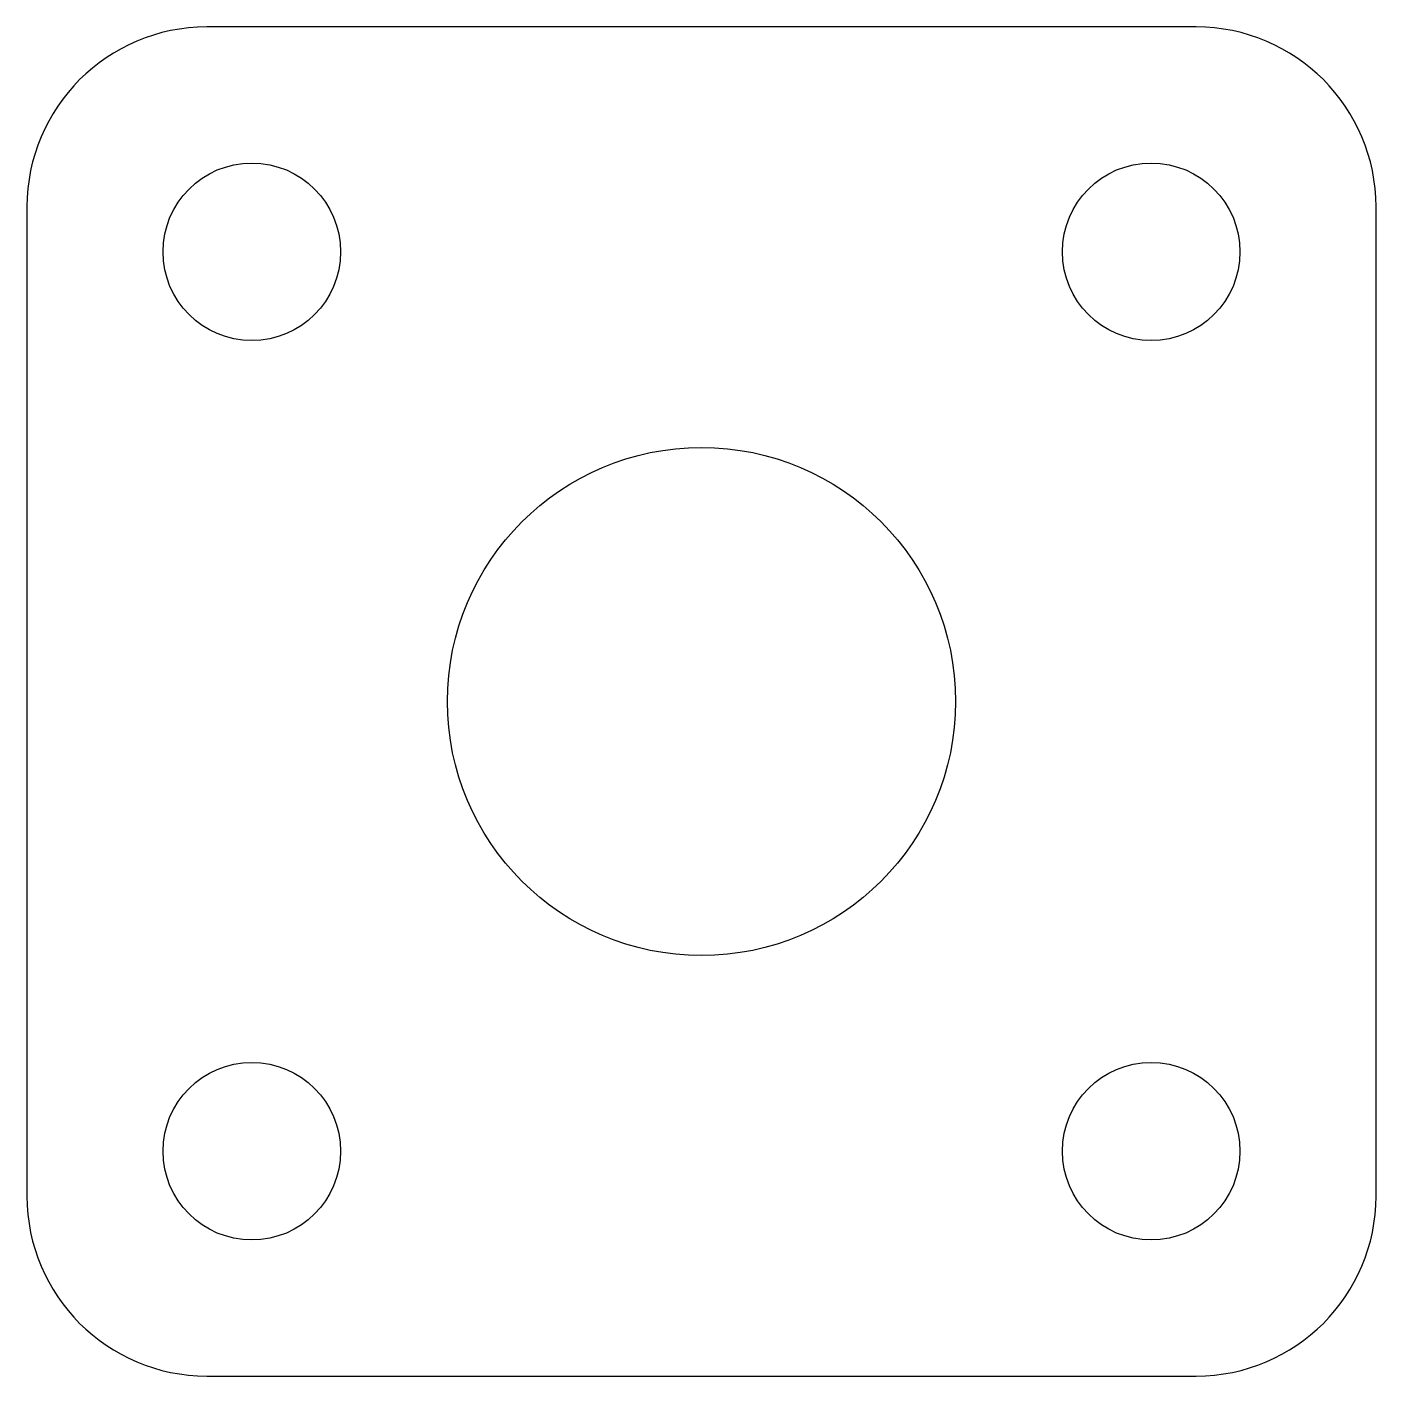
# Model space of a CAD drawing. Header units: millimetres. Extents: x -38.1 to 38.1, y -38.1 to 38.1.
import ezdxf

# ---------------------------------------------------------------- set-up
doc = ezdxf.new("R2010")
doc.units = ezdxf.units.MM
doc.layers.add('Sketch011', color=7, linetype='CONTINUOUS')

msp = doc.modelspace()

# ---------------------------------------------------------------- linework, layer by layer
at = {"layer": 'Sketch011'}
for p, q in [((27.94, 38.1), (-27.94, 38.1)), ((-38.1, 27.94), (-38.1, -27.94)), ((38.1, -27.94), (38.1, 27.94)), ((-27.94, -38.1), (27.94, -38.1))]:
    msp.add_line(p, q, dxfattribs=at)
for centre, radius in [((-25.4, 25.4), 5.016), ((25.4, 25.4), 5.016), ((0, 0), 14.351), ((-25.4, -25.4), 5.016), ((25.4, -25.4), 5.016)]:
    msp.add_circle(centre, radius, dxfattribs=at)
for centre, start, end in [((-27.94, 27.94), 90, -180), ((27.94, 27.94), 0, 90), ((-27.94, -27.94), 180, -90), ((27.94, -27.94), -90, 0)]:
    msp.add_arc(centre, 10.16, start, end, dxfattribs=at)

doc.saveas('drawing.dxf')
